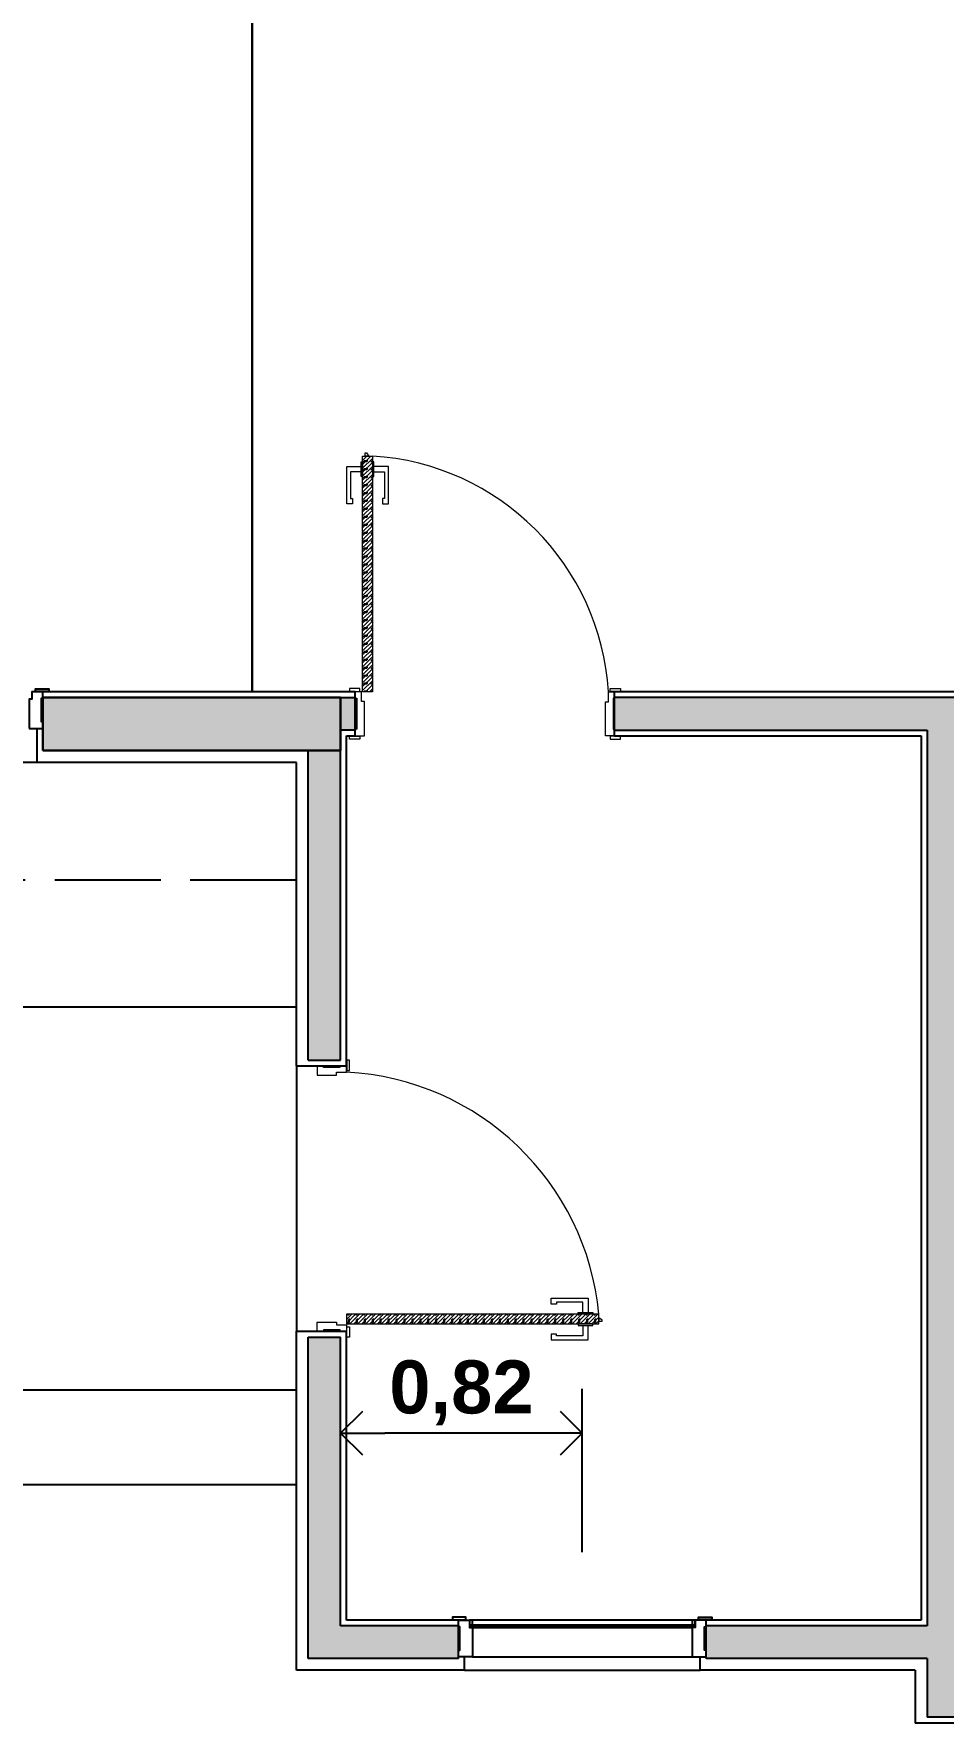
# Model space of a CAD drawing. Header units: millimetres. Extents: x 1416 to 3571, y 1446 to 1743.
# Drawn here: x 1526.49 to 1529.58, y 1487.09 to 1492.82 of the extents above; entities that cross this region are included whole.
import ezdxf

# ---------------------------------------------------------------- set-up
doc = ezdxf.new("R2010")
doc.units = ezdxf.units.MM
doc.header["$PDMODE"] = 3
doc.linetypes.add('ACAD_ISO02W100', pattern=[15, 12, -3])
for name, color, linetype, lineweight in [('01', 50, 'Continuous', 30), ('2-Muro 20', 10, 'Continuous', 30), ('3-Puertas', 7, 'Continuous', 0)]:
    doc.layers.add(name, color=color, linetype=linetype, lineweight=lineweight)
for name, color, linetype in [('2 - Pisos', 252, 'Continuous'), ('2-Muro 15', 160, 'Continuous'), ('2-Revoques', 7, 'Continuous'), ('3-Replanteo Carpinterías', 30, 'Continuous'), ('3-Ventanas', 7, 'Continuous')]:
    doc.layers.add(name, color=color, linetype=linetype)
doc.styles.add('SANSSERIFBOLD', font='sasb____.pfb')
doc.dimstyles.new('cota de flecha 1en100', dxfattribs={"dimtxt": 0.18, "dimasz": 0.15, "dimexe": 0.15, "dimexo": 0, "dimgap": 0.025, "dimtad": 1, "dimtxsty": 'SANSSERIFBOLD', "dimblk": 'OPEN90', "dimcen": 0.3, "dimadec": 0, "dimazin": 0, "dimtfac": 1, "dimtmove": 0, "dimatfit": 3, "dimldrblk": 'OPEN90', "dimfxl": 1, "dimarcsym": 0})

# ---------------------------------------------------------------- blocks, each defined once
blk = doc.blocks.new('_Open90')
at = {"color": 0, "linetype": 'ByBlock', "lineweight": -2}
for p, q in [((-0.5, 0.5), (0, 0)), ((0, 0), (-1, 0)), ((0, 0), (-0.5, -0.5))]:
    blk.add_line(p, q, dxfattribs=at)
blk = doc.blocks.new('*D46')
at = {"layer": '3-Replanteo Carpinterías', "color": 0, "lineweight": -2}
for p, q in [((1527.5353, 1487.7929), (1527.5353, 1488.2201)), ((1528.3553, 1487.6662), (1528.3553, 1488.2201)), ((1528.2053, 1488.0701), (1527.6853, 1488.0701))]:
    blk.add_line(p, q, dxfattribs=at)
at = {"layer": 'Defpoints', "color": 0}
for p in [(1527.5353, 1488.0701), (1527.5353, 1487.7929), (1528.3553, 1487.6662)]:
    blk.add_point(p, dxfattribs=at)
at = {"layer": '3-Replanteo Carpinterías', "color": 0, "lineweight": -2, "xscale": 0.15, "yscale": 0.15, "zscale": 0.15, "rotation": 180}
blk.add_blockref('_Open90', (1527.5353, 1488.0701), dxfattribs=at)
at = {"layer": '3-Replanteo Carpinterías', "color": 0, "lineweight": -2, "xscale": 0.15, "yscale": 0.15, "zscale": 0.15}
blk.add_blockref('_Open90', (1528.3553, 1488.0701), dxfattribs=at)
at = {"layer": '3-Replanteo Carpinterías', "color": 0, "insert": (1527.9453, 1488.2067), "char_height": 0.18, "attachment_point": 5, "style": 'SANSSERIFBOLD'}
blk.add_mtext('0,82', dxfattribs=at)

msp = doc.modelspace()

# ---------------------------------------------------------------- hatches: boundary and pattern name
at = {"layer": '2-Muro 15'}
h = msp.add_hatch(dxfattribs=at)
h.set_pattern_fill('DOTS', color=256, scale=0.0125, style=0)
h.paths.add_polyline_path([(1533.3753, 1492.3159), (1533.0553, 1492.3159), (1532.8753, 1492.3159), (1530.7753, 1492.3159), (1530.7753, 1492.2059), (1533.3753, 1492.2059)])
h.paths.add_polyline_path([(1533.3753, 1490.5659), (1530.5653, 1490.5659), (1530.5653, 1490.4559), (1531.2853, 1490.4559), (1531.2853, 1487.2159), (1530.5253, 1487.2159), (1530.5253, 1487.1059), (1531.3953, 1487.1059), (1531.3953, 1490.4559), (1533.3753, 1490.4559)])
h.paths.add_polyline_path([(1529.6853, 1490.5659), (1528.4653, 1490.5659), (1528.4653, 1490.4559), (1529.5253, 1490.4559), (1529.5253, 1487.4159), (1528.7753, 1487.4159), (1528.7753, 1487.3059), (1529.5253, 1487.3059), (1529.5253, 1487.1059), (1529.6853, 1487.1059), (1529.6853, 1487.2159), (1529.6353, 1487.2159), (1529.6353, 1490.4559), (1529.6853, 1490.4559)])
h.paths.add_polyline_path([(1527.5353, 1490.3859), (1527.4253, 1490.3859), (1527.4253, 1489.3359), (1527.5353, 1489.3359)])
h.paths.add_polyline_path([(1527.5853, 1490.5659), (1527.5353, 1490.5659), (1527.5353, 1490.4559), (1527.5853, 1490.4559)])
h.paths.add_polyline_path([(1527.5353, 1488.3959), (1527.4253, 1488.3959), (1527.4253, 1487.3059), (1527.9353, 1487.3059), (1527.9353, 1487.4159), (1527.5353, 1487.4159)])
at = {"layer": '2-Muro 20'}
h = msp.add_hatch(dxfattribs=at)
h.set_pattern_fill('DOTS', color=256, scale=0.0125, style=0)
h.paths.add_polyline_path([(1530.7853, 1495.3559), (1530.7853, 1495.5359), (1530.1753, 1495.5359), (1530.1753, 1495.3559)])
h.paths.add_polyline_path([(1533.0553, 1495.5359), (1532.8253, 1495.5359), (1532.8253, 1495.3559), (1532.8753, 1495.3559), (1532.8753, 1495.3059), (1533.0553, 1495.3059)])
h.paths.add_polyline_path([(1532.8753, 1492.3159), (1533.0553, 1492.3159), (1533.0553, 1494.7159), (1532.8753, 1494.7159)])
h.paths.add_polyline_path([(1533.5553, 1492.3159), (1533.3753, 1492.3159), (1533.3753, 1491.3559), (1533.5553, 1491.3559)])
h.paths.add_polyline_path([(1533.5553, 1490.4559), (1533.5553, 1490.6159), (1533.3753, 1490.6159), (1533.3753, 1490.4559)])
h.paths.add_polyline_path([(1523.1553, 1492.0559), (1523.3353, 1492.0559), (1523.3353, 1494.4659), (1523.1553, 1494.4659)])
h.paths.add_polyline_path([(1524.0853, 1495.3559), (1524.0853, 1495.5359), (1523.1553, 1495.5359), (1523.1553, 1495.3059), (1523.3353, 1495.3059), (1523.3353, 1495.3559)])
h.paths.add_polyline_path([(1526.5253, 1495.5359), (1526.5253, 1495.3559), (1527.7353, 1495.3559), (1527.7353, 1495.5359)])
h.paths.add_polyline_path([(1526.5253, 1490.5659), (1526.5253, 1490.3859), (1527.5353, 1490.3859), (1527.5353, 1490.5659)])
h.paths.add_polyline_path([(1524.0853, 1490.3859), (1524.0853, 1490.5659), (1523.3353, 1490.5659), (1523.3353, 1491.2159), (1523.1553, 1491.2159), (1523.1553, 1490.3859)])
at = {"layer": '3-Puertas'}
h = msp.add_hatch(dxfattribs=at)
h.set_pattern_fill('CORK', color=252, scale=0.003, angle=765, style=0)
h.set_pattern_definition([(45, (1406.007477, 1374.792643), (-0.0067351921, 0.0067351921), []), (180, (1406.014212, 1374.792643), (-1e-17, -0.02694078), [0.01347039, -0.01347039]), (180, (1406.015896, 1374.794326), (-1e-17, -0.02694078), [0.01347039, -0.01347039]), (180, (1406.01758, 1374.79601), (-1e-17, -0.02694078), [0.01347039, -0.01347039])])
h.paths.add_polyline_path([(1527.6434, 1491.3856), (1527.6434, 1490.5856), (1527.6101, 1490.5856), (1527.6101, 1491.3856)])
h = msp.add_hatch(dxfattribs=at)
h.set_pattern_fill('CORK', color=252, scale=0.003, angle=675, style=0)
h.set_pattern_definition([(45, (1411.661995, 1366.838125), (0.0067351921, -0.0067351921), []), (270, (1411.661995, 1366.84486), (-0.02694078, -1e-17), [0.01347039, -0.01347039]), (270, (1411.663678, 1366.846544), (-0.02694078, -1e-17), [0.01347039, -0.01347039]), (270, (1411.665362, 1366.848228), (-0.02694078, -1e-17), [0.01347039, -0.01347039])])
h.paths.add_polyline_path([(1528.4118, 1488.474), (1527.555, 1488.474), (1527.555, 1488.4408), (1528.4118, 1488.4408)])

# ---------------------------------------------------------------- linework, layer by layer
at = {"color": 2, "linetype": 'ACAD_ISO02W100', "ltscale": 0.03}
msp.add_line((1527.3853, 1489.9459), (1522.7153, 1489.9459), dxfattribs=at)
at = {"layer": '01'}
msp.add_lwpolyline([(1527.2353, 1490.5859), (1527.2355, 1495.3357)], dxfattribs=at)
at = {"layer": '2 - Pisos'}
for p, q in [((1527.3853, 1489.5159), (1526.1853, 1489.5159)), ((1527.3853, 1489.3159), (1527.3853, 1488.4159)), ((1527.3853, 1488.2159), (1526.1853, 1488.2159)), ((1523.3553, 1487.8959), (1527.3853, 1487.8959))]:
    msp.add_line(p, q, dxfattribs=at)
at = {"layer": '2-Muro 15'}
for p, q in [((1527.5353, 1490.5659), (1527.5853, 1490.5659)), ((1527.5853, 1490.5659), (1527.5853, 1490.4559)), ((1528.4653, 1490.4559), (1528.4653, 1490.5659)), ((1529.6853, 1490.5659), (1528.4653, 1490.5659)), ((1527.5853, 1490.4559), (1527.5353, 1490.4559)), ((1528.4653, 1490.4559), (1529.5253, 1490.4559)), ((1529.5253, 1490.4559), (1529.5253, 1487.4159)), ((1527.4253, 1489.3359), (1527.4253, 1490.3859)), ((1527.5353, 1489.3359), (1527.5353, 1490.3859)), ((1527.4253, 1489.3359), (1527.5353, 1489.3359)), ((1527.4253, 1487.3059), (1527.4253, 1488.3959)), ((1527.4253, 1488.3959), (1527.5353, 1488.3959)), ((1527.5353, 1487.4159), (1527.5353, 1488.3959)), ((1527.9353, 1487.4159), (1527.5353, 1487.4159)), ((1527.9353, 1487.3059), (1527.9353, 1487.4159)), ((1527.9353, 1487.3159), (1527.9353, 1487.4159)), ((1529.5253, 1487.4159), (1528.7753, 1487.4159)), ((1528.7753, 1487.3059), (1528.7753, 1487.4159)), ((1528.7753, 1487.3159), (1528.7753, 1487.4159)), ((1527.9353, 1487.3059), (1527.4253, 1487.3059)), ((1529.5253, 1487.3059), (1528.7753, 1487.3059)), ((1529.5253, 1487.3059), (1529.5253, 1487.1059)), ((1529.6853, 1487.1059), (1529.5253, 1487.1059))]:
    msp.add_line(p, q, dxfattribs=at)
at = {"layer": '2-Muro 20'}
for p, q in [((1527.5353, 1490.5659), (1526.5253, 1490.5659)), ((1526.5253, 1490.5659), (1526.5253, 1490.3859)), ((1527.5353, 1490.3859), (1527.5353, 1490.5659)), ((1527.5353, 1490.3859), (1526.5253, 1490.3859))]:
    msp.add_line(p, q, dxfattribs=at)
at = {"layer": '2-Revoques'}
for p, q in [((1527.5853, 1490.5859), (1526.5253, 1490.5859)), ((1527.5853, 1490.4359), (1527.5853, 1490.5859)), ((1528.4653, 1490.4359), (1528.4653, 1490.5859)), ((1529.6853, 1490.5859), (1528.4653, 1490.5859)), ((1527.5553, 1489.3159), (1527.5553, 1490.4359)), ((1527.5553, 1490.4359), (1527.5853, 1490.4359)), ((1528.4653, 1490.4359), (1529.5053, 1490.4359)), ((1529.5053, 1490.4359), (1529.5053, 1487.4359)), ((1527.3853, 1490.3459), (1526.5053, 1490.3459)), ((1527.3853, 1489.3159), (1527.3853, 1490.3459)), ((1527.3853, 1489.3159), (1527.5553, 1489.3159)), ((1527.3853, 1487.2659), (1527.3853, 1488.4159)), ((1527.3853, 1488.4159), (1527.5553, 1488.4159)), ((1527.5553, 1487.4359), (1527.5553, 1488.4159)), ((1527.9353, 1487.4359), (1527.5553, 1487.4359)), ((1529.5053, 1487.4359), (1528.7753, 1487.4359)), ((1527.9553, 1487.2659), (1527.3853, 1487.2659)), ((1529.4853, 1487.2659), (1528.7553, 1487.2659)), ((1529.4853, 1487.2659), (1529.4853, 1487.0859)), ((1529.7053, 1487.0859), (1529.4853, 1487.0859))]:
    msp.add_line(p, q, dxfattribs=at)
for points in [[(1526.5053, 1490.3459), (1526.5053, 1490.4609), (1526.5253, 1490.4609), (1526.5253, 1490.5863)], [(1527.9553, 1487.2659), (1527.9553, 1487.3109), (1527.9353, 1487.3109), (1527.9353, 1487.4359)], [(1528.7553, 1487.2659), (1528.7553, 1487.3109), (1528.7753, 1487.3109), (1528.7753, 1487.4359)]]:
    msp.add_lwpolyline(points, dxfattribs=at)
at = {"layer": '3-Puertas', "color": 2}
for points in [[(1527.6434, 1491.3856), (1527.6434, 1490.5856), (1527.6101, 1490.5856), (1527.6101, 1491.3856)], [(1528.4118, 1488.474), (1527.555, 1488.474), (1527.555, 1488.4408), (1528.4118, 1488.4408)]]:
    msp.add_lwpolyline(points, close=True, dxfattribs=at)
at = {"layer": '3-Puertas', "color": 7}
for points in [[(1527.6307, 1491.3856), (1527.6191, 1491.3856), (1527.6191, 1491.3968), (1527.623, 1491.3968)], [(1527.6051, 1491.3656), (1527.6101, 1491.3656), (1527.6101, 1491.3156), (1527.6051, 1491.3156)], [(1527.6484, 1491.3656), (1527.6434, 1491.3656), (1527.6434, 1491.3156), (1527.6484, 1491.3156)], [(1528.3918, 1488.479), (1528.3918, 1488.474), (1528.3418, 1488.474), (1528.3418, 1488.479)], [(1528.4118, 1488.4614), (1528.4118, 1488.4497), (1528.4229, 1488.4497), (1528.4229, 1488.4537)], [(1528.3918, 1488.4358), (1528.3918, 1488.4408), (1528.3418, 1488.4408), (1528.3418, 1488.4358)]]:
    msp.add_lwpolyline(points, close=True, dxfattribs=at)
for points in [[(1527.6051, 1491.3316), (1527.5691, 1491.3316), (1527.5691, 1491.2417), (1527.5759, 1491.2417), (1527.5759, 1491.2236), (1527.5561, 1491.2236), (1527.5561, 1491.3496), (1527.6051, 1491.3496)], [(1527.6484, 1491.3316), (1527.6844, 1491.3316), (1527.6844, 1491.2417), (1527.6776, 1491.2417), (1527.6776, 1491.2236), (1527.6974, 1491.2236), (1527.6974, 1491.3496), (1527.6484, 1491.3496)], [(1528.3578, 1488.479), (1528.3578, 1488.515), (1528.2679, 1488.515), (1528.2679, 1488.5083), (1528.2498, 1488.5083), (1528.2498, 1488.528), (1528.3758, 1488.528), (1528.3758, 1488.479)], [(1528.3578, 1488.4358), (1528.3578, 1488.3998), (1528.2679, 1488.3998), (1528.2679, 1488.4065), (1528.2498, 1488.4065), (1528.2498, 1488.3868), (1528.3758, 1488.3868), (1528.3758, 1488.4358)]]:
    msp.add_lwpolyline(points, dxfattribs=at)
at = {"layer": '3-Puertas', "color": 2}
for points in [[(1527.5653, 1490.5867), (1527.6002, 1490.5867), (1527.6002, 1490.5963), (1527.5653, 1490.5963), (1527.5653, 1490.5867)], [(1527.6065, 1490.5859), (1527.6065, 1490.5859), (1527.6065, 1490.5859), (1527.5853, 1490.5859), (1527.5853, 1490.5643), (1527.5901, 1490.5643), (1527.5901, 1490.4584), (1527.5853, 1490.4584), (1527.5853, 1490.4359), (1527.5853, 1490.4359), (1527.6165, 1490.4359), (1527.6165, 1490.4359), (1527.6165, 1490.4359), (1527.6165, 1490.4359), (1527.6165, 1490.5524), (1527.6165, 1490.5524), (1527.6165, 1490.5524), (1527.6065, 1490.5524), (1527.6065, 1490.5859)], [(1528.4441, 1490.5859), (1528.4441, 1490.5859), (1528.4441, 1490.5859), (1528.4653, 1490.5859), (1528.4653, 1490.5634), (1528.4604, 1490.5634), (1528.4604, 1490.4584), (1528.4653, 1490.4584), (1528.4653, 1490.4359), (1528.4653, 1490.4359), (1528.4341, 1490.4359), (1528.4341, 1490.4359), (1528.4341, 1490.4359), (1528.4341, 1490.4359), (1528.4341, 1490.5515), (1528.4341, 1490.5515), (1528.4341, 1490.5515), (1528.4441, 1490.5515), (1528.4441, 1490.5859)], [(1528.4853, 1490.5867), (1528.4503, 1490.5867), (1528.4503, 1490.5963), (1528.4853, 1490.5963), (1528.4853, 1490.5867)], [(1527.5653, 1490.4348), (1527.6001, 1490.4348), (1527.6001, 1490.4251), (1527.5653, 1490.4251), (1527.5653, 1490.4348)], [(1528.4853, 1490.4348), (1528.4503, 1490.4348), (1528.4503, 1490.4251), (1528.4853, 1490.4251), (1528.4853, 1490.4348)], [(1527.556, 1489.3359), (1527.556, 1489.3009), (1527.5657, 1489.3009), (1527.5657, 1489.3359), (1527.556, 1489.3359)], [(1527.5553, 1489.2947), (1527.5553, 1489.2947), (1527.5553, 1489.2947), (1527.5553, 1489.3159), (1527.5328, 1489.3159), (1527.5328, 1489.311), (1527.4778, 1489.311), (1527.4778, 1489.3159), (1527.4553, 1489.3159), (1527.4553, 1489.3159), (1527.4553, 1489.2847), (1527.4553, 1489.2847), (1527.4553, 1489.2847), (1527.4553, 1489.2847), (1527.5209, 1489.2847), (1527.5209, 1489.2847), (1527.5209, 1489.2847), (1527.5209, 1489.2947), (1527.5553, 1489.2947)], [(1527.5553, 1488.4371), (1527.5553, 1488.4371), (1527.5553, 1488.4371), (1527.5553, 1488.4159), (1527.5336, 1488.4159), (1527.5336, 1488.4208), (1527.4778, 1488.4208), (1527.4778, 1488.4159), (1527.4553, 1488.4159), (1527.4553, 1488.4159), (1527.4553, 1488.4471), (1527.4553, 1488.4471), (1527.4553, 1488.4471), (1527.4553, 1488.4471), (1527.5218, 1488.4471), (1527.5218, 1488.4471), (1527.5218, 1488.4471), (1527.5218, 1488.4371), (1527.5553, 1488.4371)], [(1527.556, 1488.3959), (1527.556, 1488.4309), (1527.5657, 1488.4309), (1527.5657, 1488.3959), (1527.556, 1488.3959)]]:
    msp.add_lwpolyline(points, dxfattribs=at)
at = {"layer": '3-Puertas', "color": 251}
for centre, radius, start, end in [((1527.5913, 1490.5328), 0.8544, 3.56312, 86.50627), ((1527.5088, 1488.3889), 0.907, 5.38255, 87.06357)]:
    msp.add_arc(centre, radius, start, end, dxfattribs=at)
at = {"layer": '3-Ventanas'}
for p, q in [((1526.5053, 1490.3459), (1524.1053, 1490.3459)), ((1528.7281, 1487.4359), (1527.9824, 1487.4359)), ((1527.9553, 1487.2659), (1528.7553, 1487.2659)), ((1527.9824, 1487.3109), (1528.7281, 1487.3109))]:
    msp.add_line(p, q, dxfattribs=at)
at = {"layer": '3-Ventanas', "color": 1}
for p, q in [((1527.9744, 1487.4124), (1527.9744, 1487.4174)), ((1528.7261, 1487.4174), (1527.9844, 1487.4174)), ((1528.7261, 1487.4124), (1527.9844, 1487.4124)), ((1528.7361, 1487.4124), (1528.7361, 1487.4174))]:
    msp.add_line(p, q, dxfattribs=at)
at = {"layer": '3-Ventanas', "color": 251}
msp.add_line((1527.9824, 1487.4193), (1528.7281, 1487.4193), dxfattribs=at)
at = {"layer": '3-Ventanas', "color": 252}
msp.add_line((1527.9824, 1487.411), (1528.7281, 1487.411), dxfattribs=at)
at = {"layer": '3-Ventanas', "color": 2}
for points in [[(1526.4781, 1490.4609), (1526.4781, 1490.4609), (1526.4781, 1490.4609), (1526.5253, 1490.4609), (1526.5253, 1490.4834), (1526.5204, 1490.4834), (1526.5204, 1490.5634), (1526.5253, 1490.5634), (1526.5253, 1490.5859), (1526.5253, 1490.5859), (1526.4881, 1490.5859), (1526.4881, 1490.5859), (1526.4881, 1490.5859), (1526.4881, 1490.5859), (1526.4881, 1490.561), (1526.4781, 1490.561), (1526.4781, 1490.561), (1526.4781, 1490.561), (1526.4781, 1490.4609)], [(1526.5453, 1490.5863), (1526.5003, 1490.5863), (1526.5003, 1490.596), (1526.5453, 1490.596), (1526.5453, 1490.5863)], [(1527.9153, 1487.4363), (1527.9602, 1487.4363), (1527.9602, 1487.446), (1527.9153, 1487.446), (1527.9153, 1487.4363)], [(1527.9824, 1487.3109), (1527.9824, 1487.3109), (1527.9824, 1487.3109), (1527.9353, 1487.3109), (1527.9353, 1487.3334), (1527.9401, 1487.3334), (1527.9401, 1487.4134), (1527.9353, 1487.4134), (1527.9353, 1487.4359), (1527.9353, 1487.4359), (1527.9724, 1487.4359), (1527.9724, 1487.4359), (1527.9724, 1487.4359), (1527.9724, 1487.4359), (1527.9724, 1487.411), (1527.9824, 1487.411), (1527.9824, 1487.411), (1527.9824, 1487.411), (1527.9824, 1487.3109)], [(1528.7281, 1487.3109), (1528.7281, 1487.3109), (1528.7281, 1487.3109), (1528.7753, 1487.3109), (1528.7753, 1487.3334), (1528.7704, 1487.3334), (1528.7704, 1487.4134), (1528.7753, 1487.4134), (1528.7753, 1487.4359), (1528.7753, 1487.4359), (1528.7381, 1487.4359), (1528.7381, 1487.4359), (1528.7381, 1487.4359), (1528.7381, 1487.4359), (1528.7381, 1487.411), (1528.7281, 1487.411), (1528.7281, 1487.411), (1528.7281, 1487.411), (1528.7281, 1487.3109)], [(1528.7953, 1487.4363), (1528.7503, 1487.4363), (1528.7503, 1487.446), (1528.7953, 1487.446), (1528.7953, 1487.4363)]]:
    msp.add_lwpolyline(points, dxfattribs=at)
for points in [[(1527.9824, 1487.4359), (1527.9724, 1487.4359), (1527.9724, 1487.4193), (1527.9824, 1487.4193)], [(1528.7381, 1487.4359), (1528.7281, 1487.4359), (1528.7281, 1487.4193), (1528.7381, 1487.4193)]]:
    msp.add_lwpolyline(points, close=True, dxfattribs=at)
at = {"layer": '3-Ventanas', "color": 1}
for points in [[(1527.9844, 1487.4124), (1527.9744, 1487.4124), (1527.9744, 1487.4174), (1527.9844, 1487.4174)], [(1528.7261, 1487.4124), (1528.7361, 1487.4124), (1528.7361, 1487.4174), (1528.7261, 1487.4174)]]:
    msp.add_lwpolyline(points, dxfattribs=at)

# ---------------------------------------------------------------- dimensions: what is measured, and where the dimension line sits
at = {"layer": '3-Replanteo Carpinterías'}
dim = msp.add_linear_dim(base=(1527.5353, 1488.0701), p1=(1528.3553, 1487.6662), p2=(1527.5353, 1487.7929), angle=180, dimstyle='cota de flecha 1en100', dxfattribs=at)
dim.commit()
dim.dimension.update_dxf_attribs({"geometry": '*D46', "text_midpoint": (1527.9453, 1488.0701), "dimtype": 160})

doc.saveas('drawing.dxf')
